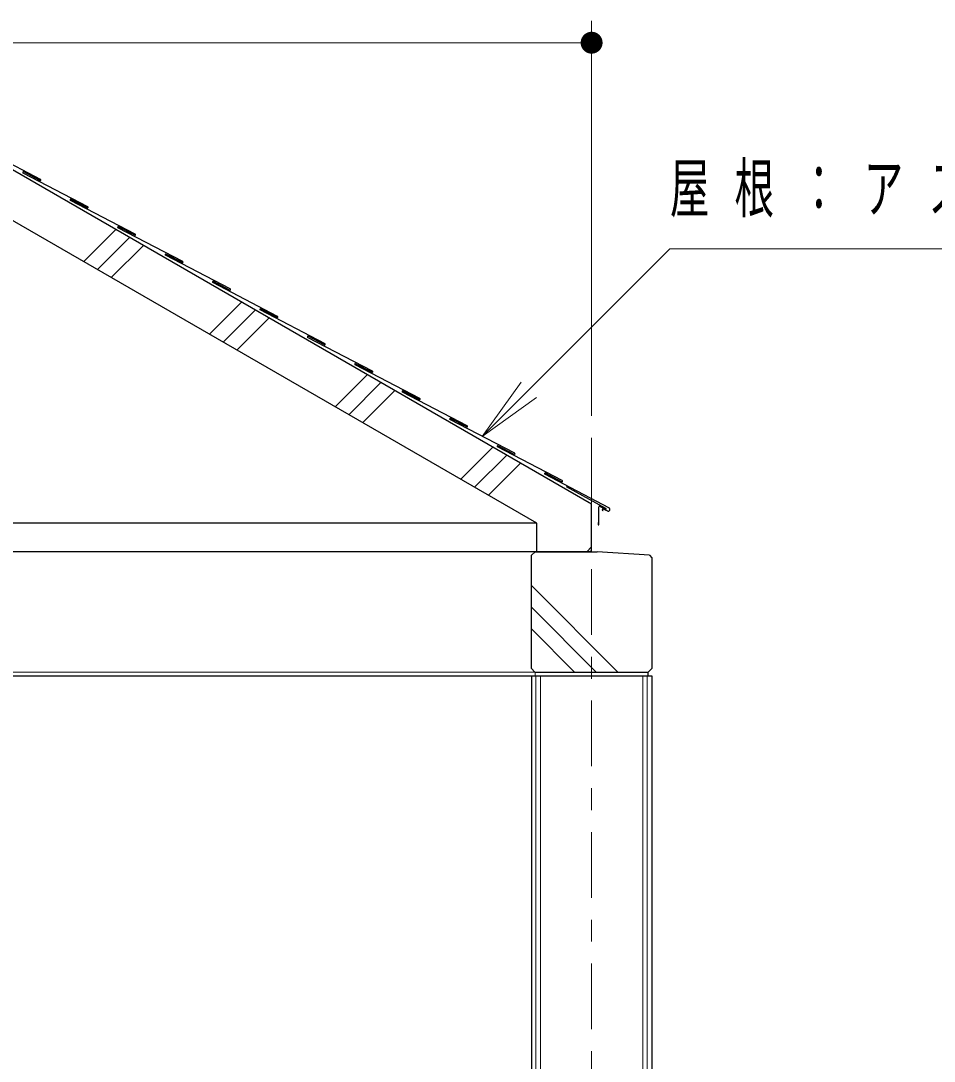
# Model space of a CAD drawing. Units: millimetres on the paper, scale 1:60. Extents: x -365 to 0, y 0 to 257.
# Drawn here: x -118.83 to -77.14, y 102.95 to 150.44 of the extents above; entities that cross this region are included whole.
import ezdxf

# ---------------------------------------------------------------- set-up
doc = ezdxf.new("R2010")
doc.units = ezdxf.units.MM
doc.linetypes.add('USER2', pattern=[6, 3, -1, 1, -1])
doc.layers.add('LY_1', color=7, linetype='Continuous', lineweight=13)
doc.styles.add('ＭＳ ゴシック', font='')
doc.styles.get('ＭＳ ゴシック').set_extended_font_data('MS Gothic')

# ---------------------------------------------------------------- blocks, each defined once
blk = doc.blocks.new('filled_dot')
at = {"color": 0, "linetype": 'Continuous', "lineweight": -2, "const_width": 1.25}
blk.add_lwpolyline([(-0.625, 0, 1), (0.625, 0, 1)], format="xyb", close=True, dxfattribs=at)

msp = doc.modelspace()

# ---------------------------------------------------------------- linework, layer by layer
at = {"layer": 'LY_1'}
for p, q in [((-92.776, 132.408), (-92.776, 150.44)), ((-152.776, 149.44), (-92.776, 149.44)), ((-115.959, 139.448), (-114.495, 140.912)), ((-115.331, 139.086), (-113.867, 140.55)), ((-114.704, 138.723), (-113.24, 140.188)), ((-110.221, 136.135), (-108.757, 137.599)), ((-109.593, 135.773), (-108.129, 137.237)), ((-108.966, 135.411), (-107.501, 136.875)), ((-104.483, 132.822), (-103.019, 134.286)), ((-97.765, 131.47), (-95.998, 133.944)), ((-103.855, 132.46), (-102.391, 133.924)), ((-103.227, 132.098), (-101.763, 133.562)), ((-97.765, 131.47), (-95.644, 133.591)), ((-95.291, 133.237), (-97.765, 131.47)), ((-98.745, 129.509), (-97.281, 130.974)), ((-98.117, 129.147), (-96.653, 130.611)), ((-97.489, 128.785), (-96.025, 130.249)), ((-92.997, 126.206), (-92.776, 126.427)), ((-95.526, 124.659), (-91.574, 120.706)), ((-95.526, 123.669), (-92.564, 120.706)), ((-95.526, 122.679), (-93.553, 120.706))]:
    msp.add_line(p, q, dxfattribs=at)
at = {"layer": 'LY_1', "color": 6, "lineweight": 25}
for p, q in [((-92.776, 128.373), (-122.776, 145.694)), ((-95.276, 127.507), (-122.776, 143.384)), ((-92.776, 126.206), (-92.776, 128.373)), ((-95.276, 126.206), (-95.276, 127.507)), ((-95.276, 126.206), (-92.776, 126.206))]:
    msp.add_line(p, q, dxfattribs=at)
at = {"layer": 'LY_1', "color": 4, "lineweight": 25}
for p, q in [((-117.938, 143.199), (-120.894, 144.74)), ((-115.773, 141.949), (-118.729, 143.49)), ((-117.964, 143.15), (-118.703, 143.539)), ((-113.608, 140.699), (-116.564, 142.24)), ((-115.798, 141.9), (-116.538, 142.289)), ((-111.442, 139.449), (-114.399, 140.99)), ((-113.633, 140.65), (-114.373, 141.039)), ((-109.277, 138.199), (-112.234, 139.74)), ((-111.468, 139.4), (-112.208, 139.789)), ((-107.112, 136.949), (-110.069, 138.49)), ((-109.303, 138.15), (-110.043, 138.539)), ((-107.138, 136.9), (-107.878, 137.289)), ((-104.947, 135.699), (-107.904, 137.24)), ((-102.782, 134.449), (-105.739, 135.99)), ((-104.973, 135.65), (-105.713, 136.039)), ((-100.617, 133.199), (-103.574, 134.74)), ((-102.808, 134.4), (-103.548, 134.789)), ((-98.452, 131.949), (-101.409, 133.49)), ((-100.643, 133.15), (-101.383, 133.539)), ((-96.287, 130.699), (-99.244, 132.24)), ((-98.478, 131.9), (-99.218, 132.289)), ((-94.122, 129.449), (-97.079, 130.99)), ((-96.313, 130.65), (-97.053, 131.039)), ((-91.964, 128.187), (-94.914, 129.74)), ((-94.148, 129.4), (-94.888, 129.789)), ((-92.129, 128.181), (-93.929, 129.166)), ((-92.445, 127.444), (-92.443, 128.261)), ((-92.146, 128.138), (-92.427, 128.278)), ((-92.031, 128.051), (-92.241, 128.147)), ((-95.276, 127.507), (-150.276, 127.507)), ((-92.479, 127.543), (-92.478, 127.444)), ((-92.828, 126.206), (-92.776, 126.297)), ((-90.193, 120.54), (-90.193, 120.706)), ((-95.526, 120.54), (-90.026, 120.54)), ((-95.526, 120.54), (-95.526, 63.706)), ((-90.026, 120.54), (-90.026, 63.706))]:
    msp.add_line(p, q, dxfattribs=at)
at = {"layer": 'LY_1', "color": 4, "linetype": 'USER2'}
msp.add_line((-92.776, 131.408), (-92.776, 54.889), dxfattribs=at)
at = {"layer": 'LY_1', "color": 3, "lineweight": 25}
for p, q in [((-92.776, 126.206), (-153.026, 126.206)), ((-150.026, 120.54), (-95.526, 120.54))]:
    msp.add_line(p, q, dxfattribs=at)
at = {"layer": 'LY_1', "lineweight": 25}
for p, q in [((-95.36, 126.206), (-95.526, 126.04)), ((-95.526, 120.871), (-95.526, 126.04)), ((-95.36, 126.206), (-92.526, 126.206)), ((-90.14, 126.047), (-92.526, 126.206)), ((-90.14, 126.047), (-90.026, 125.926)), ((-90.026, 125.926), (-90.026, 120.871)), ((-95.526, 120.871), (-95.361, 120.706)), ((-95.361, 120.706), (-95.026, 120.706)), ((-95.026, 120.706), (-90.693, 120.706)), ((-90.693, 120.706), (-90.191, 120.706)), ((-90.191, 120.706), (-90.026, 120.871))]:
    msp.add_line(p, q, dxfattribs=at)
at = {"layer": 'LY_1', "color": 4}
for p, q in [((-150.193, 120.706), (-95.36, 120.706)), ((-95.36, 120.54), (-95.36, 120.706)), ((-95.318, 120.54), (-95.318, 63.706)), ((-95.11, 120.54), (-95.11, 63.706)), ((-90.443, 120.54), (-90.443, 63.706)), ((-90.235, 120.54), (-90.235, 63.706))]:
    msp.add_line(p, q, dxfattribs=at)
at = {"layer": 'LY_1'}
msp.add_lwpolyline([(-97.765, 131.47), (-89.202, 140.033), (-47.202, 140.033)], dxfattribs=at)
at = {"layer": 'LY_1', "color": 4, "lineweight": 25}
for centre, radius, start, end in [((-118.716, 143.515), 0.0278, 62.2408, 242.2408), ((-117.951, 143.174), 0.0278, 242.2408, 62.2409), ((-116.551, 142.265), 0.0278, 62.2408, 242.2408), ((-115.786, 141.924), 0.0278, 242.2408, 62.2409), ((-114.386, 141.015), 0.0278, 62.2408, 242.2408), ((-113.62, 140.674), 0.0278, 242.2408, 62.2409), ((-112.221, 139.765), 0.0278, 62.2408, 242.2408), ((-111.455, 139.424), 0.0278, 242.2408, 62.2409), ((-110.056, 138.515), 0.0278, 62.2408, 242.2408), ((-109.29, 138.174), 0.0278, 242.2408, 62.2409), ((-107.891, 137.265), 0.0278, 62.2408, 242.2408), ((-107.125, 136.925), 0.0278, 242.2408, 62.2409), ((-105.726, 136.015), 0.0278, 62.2408, 242.2408), ((-104.96, 135.674), 0.0278, 242.2408, 62.2409), ((-103.561, 134.765), 0.0278, 62.2408, 242.2408), ((-102.795, 134.425), 0.0278, 242.2408, 62.2409), ((-101.396, 133.515), 0.0278, 62.2408, 242.2408), ((-100.63, 133.175), 0.0278, 242.2408, 62.2409), ((-99.231, 132.265), 0.0278, 62.2408, 242.2408), ((-98.465, 131.925), 0.0278, 242.2408, 62.2409), ((-97.066, 131.015), 0.0278, 62.2408, 242.2408), ((-96.3, 130.675), 0.0278, 242.2408, 62.2409), ((-94.901, 129.765), 0.0278, 62.2408, 242.2408), ((-94.135, 129.425), 0.0278, 242.2408, 62.2409), ((-92.426, 128.262), 0.0167, 90.5172, 180.5097), ((-92.259, 128.118), 0.0333, 57.9946, 290.1569), ((-92.14, 128.16), 0.0232, 254.5083, 63.1769), ((-92.02, 128.13), 0.0802, 261.9477, 45.6834), ((-92.461, 127.444), 0.0167, 180.506, 0.506)]:
    msp.add_arc(centre, radius, start, end, dxfattribs=at)

# ---------------------------------------------------------------- block references
at = {"layer": 'LY_1', "xscale": 0.4, "yscale": 0.4, "rotation": 180}
msp.add_blockref('filled_dot', (-92.776, 149.44), dxfattribs=at)

# ---------------------------------------------------------------- texts
at = {"layer": 'LY_1', "insert": (-89.202, 142.683), "char_height": 2.199, "attachment_point": 4, "style": 'ＭＳ ゴシック'}
msp.add_mtext('\\T1.64;\\W0.6;屋根：アスファルトシングル葺', dxfattribs=at)

doc.saveas('drawing.dxf')
